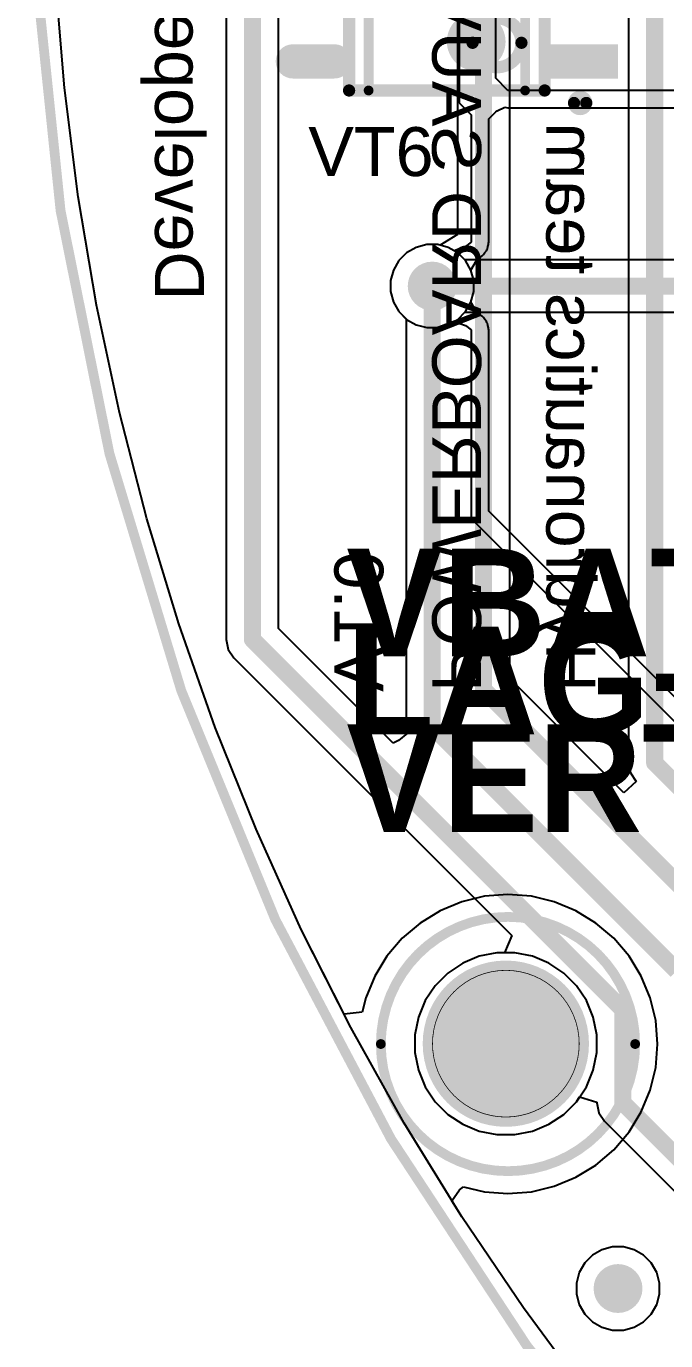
# Model space of a CAD drawing. Header units: inches. Extents: x 0 to 106, y 0 to 106.
# Drawn here: x -0.1 to 12.97, y 21.93 to 48.81 of the extents above; entities that cross this region are included whole.
import ezdxf

# ---------------------------------------------------------------- set-up
doc = ezdxf.new("R2010")
doc.units = ezdxf.units.IN
for name, color, linetype in [('Board Shape', 56, 'Continuous'), ('Bottom Layer', 5, 'Continuous'), ('Bottom Overlay', 54, 'Continuous'), ('Bottom Solder', 6, 'Continuous'), ('Layer 1', 16, 'Continuous'), ('Layer 2', 76, 'Continuous'), ('Mechanical 12', 56, 'Continuous'), ('Mechanical 13', 56, 'Continuous'), ('Pad Holes', 156, 'Continuous'), ('Top Layer', 1, 'Continuous'), ('Top Overlay', 2, 'Continuous'), ('Top Paste', 8, 'Continuous'), ('Top Solder', 216, 'Continuous'), ('Via Holes', 16, 'Continuous')]:
    doc.layers.add(name, color=color, linetype=linetype)
doc.styles.add('Arial', font='', dxfattribs={"height": 0.2})
doc.styles.add('Century Gothic_Bold', font='', dxfattribs={"height": 0.2})
doc.styles.get('Arial').set_extended_font_data('Arial')
doc.styles.get('Century Gothic_Bold').set_extended_font_data('Century Gothic', bold=True)

# ---------------------------------------------------------------- blocks, each defined once
blk = doc.blocks.new('SOIC_8_208')
at = {"layer": 'Top Layer'}
blk.add_hatch(color=1, dxfattribs=at).paths.add_polyline_path([(-3.45, 1.605), (-3.45, 2.205), (-2, 2.205), (-2, 1.605)])
h = blk.add_hatch(color=1, dxfattribs=at)
edge = h.paths.add_edge_path()
edge.add_arc((3.15, 1.905), 0.3, 270, 450)
edge.add_line((3.15, 2.205), (2.3, 2.205))
edge.add_arc((2.3, 1.905), 0.3, 90, 270)
edge.add_line((2.3, 1.605), (3.15, 1.605))
h = blk.add_hatch(color=1, dxfattribs=at)
edge = h.paths.add_edge_path()
edge.add_arc((-2.3, 0.635), 0.3, 270, 450)
edge.add_line((-2.3, 0.935), (-3.15, 0.935))
edge.add_arc((-3.15, 0.635), 0.3, 90, 270)
edge.add_line((-3.15, 0.335), (-2.3, 0.335))
h = blk.add_hatch(color=1, dxfattribs=at)
edge = h.paths.add_edge_path()
edge.add_arc((3.15, 0.635), 0.3, 270, 450)
edge.add_line((3.15, 0.935), (2.3, 0.935))
edge.add_arc((2.3, 0.635), 0.3, 90, 270)
edge.add_line((2.3, 0.335), (3.15, 0.335))
h = blk.add_hatch(color=1, dxfattribs=at)
edge = h.paths.add_edge_path()
edge.add_arc((-2.3, -0.635), 0.3, 270, 450)
edge.add_line((-2.3, -0.335), (-3.15, -0.335))
edge.add_arc((-3.15, -0.635), 0.3, 90, 270)
edge.add_line((-3.15, -0.935), (-2.3, -0.935))
h = blk.add_hatch(color=1, dxfattribs=at)
edge = h.paths.add_edge_path()
edge.add_arc((3.15, -0.635), 0.3, 270, 450)
edge.add_line((3.15, -0.335), (2.3, -0.335))
edge.add_arc((2.3, -0.635), 0.3, 90, 270)
edge.add_line((2.3, -0.935), (3.15, -0.935))
h = blk.add_hatch(color=1, dxfattribs=at)
edge = h.paths.add_edge_path()
edge.add_arc((-2.3, -1.905), 0.3, 270, 450)
edge.add_line((-2.3, -1.605), (-3.15, -1.605))
edge.add_arc((-3.15, -1.905), 0.3, 90, 270)
edge.add_line((-3.15, -2.205), (-2.3, -2.205))
h = blk.add_hatch(color=1, dxfattribs=at)
edge = h.paths.add_edge_path()
edge.add_arc((3.15, -1.905), 0.3, 270, 450)
edge.add_line((3.15, -1.605), (2.3, -1.605))
edge.add_arc((2.3, -1.905), 0.3, 90, 270)
edge.add_line((2.3, -2.205), (3.15, -2.205))
at = {"layer": 'Top Paste'}
blk.add_hatch(color=8, dxfattribs=at).paths.add_polyline_path([(-3.45, 1.605), (-3.45, 2.205), (-2, 2.205), (-2, 1.605)])
h = blk.add_hatch(color=8, dxfattribs=at)
edge = h.paths.add_edge_path()
edge.add_arc((3.15, 1.905), 0.3, 270, 450)
edge.add_line((3.15, 2.205), (2.3, 2.205))
edge.add_arc((2.3, 1.905), 0.3, 90, 270)
edge.add_line((2.3, 1.605), (3.15, 1.605))
h = blk.add_hatch(color=8, dxfattribs=at)
edge = h.paths.add_edge_path()
edge.add_arc((-2.3, 0.635), 0.3, 270, 450)
edge.add_line((-2.3, 0.935), (-3.15, 0.935))
edge.add_arc((-3.15, 0.635), 0.3, 90, 270)
edge.add_line((-3.15, 0.335), (-2.3, 0.335))
h = blk.add_hatch(color=8, dxfattribs=at)
edge = h.paths.add_edge_path()
edge.add_arc((3.15, 0.635), 0.3, 270, 450)
edge.add_line((3.15, 0.935), (2.3, 0.935))
edge.add_arc((2.3, 0.635), 0.3, 90, 270)
edge.add_line((2.3, 0.335), (3.15, 0.335))
h = blk.add_hatch(color=8, dxfattribs=at)
edge = h.paths.add_edge_path()
edge.add_arc((-2.3, -0.635), 0.3, 270, 450)
edge.add_line((-2.3, -0.335), (-3.15, -0.335))
edge.add_arc((-3.15, -0.635), 0.3, 90, 270)
edge.add_line((-3.15, -0.935), (-2.3, -0.935))
h = blk.add_hatch(color=8, dxfattribs=at)
edge = h.paths.add_edge_path()
edge.add_arc((3.15, -0.635), 0.3, 270, 450)
edge.add_line((3.15, -0.335), (2.3, -0.335))
edge.add_arc((2.3, -0.635), 0.3, 90, 270)
edge.add_line((2.3, -0.935), (3.15, -0.935))
h = blk.add_hatch(color=8, dxfattribs=at)
edge = h.paths.add_edge_path()
edge.add_arc((-2.3, -1.905), 0.3, 270, 450)
edge.add_line((-2.3, -1.605), (-3.15, -1.605))
edge.add_arc((-3.15, -1.905), 0.3, 90, 270)
edge.add_line((-3.15, -2.205), (-2.3, -2.205))
h = blk.add_hatch(color=8, dxfattribs=at)
edge = h.paths.add_edge_path()
edge.add_arc((3.15, -1.905), 0.3, 270, 450)
edge.add_line((3.15, -1.605), (2.3, -1.605))
edge.add_arc((2.3, -1.905), 0.3, 90, 270)
edge.add_line((2.3, -2.205), (3.15, -2.205))
at = {"layer": 'Top Solder'}
blk.add_hatch(color=216, dxfattribs=at).paths.add_polyline_path([(-3.5, 1.555), (-3.5, 2.255), (-1.95, 2.255), (-1.95, 1.555)])
h = blk.add_hatch(color=216, dxfattribs=at)
edge = h.paths.add_edge_path()
edge.add_arc((3.15, 1.905), 0.35, 270, 450)
edge.add_line((3.15, 2.255), (2.3, 2.255))
edge.add_arc((2.3, 1.905), 0.35, 90, 270)
edge.add_line((2.3, 1.555), (3.15, 1.555))
h = blk.add_hatch(color=216, dxfattribs=at)
edge = h.paths.add_edge_path()
edge.add_arc((-2.3, 0.635), 0.35, 270, 450)
edge.add_line((-2.3, 0.985), (-3.15, 0.985))
edge.add_arc((-3.15, 0.635), 0.35, 90, 270)
edge.add_line((-3.15, 0.285), (-2.3, 0.285))
h = blk.add_hatch(color=216, dxfattribs=at)
edge = h.paths.add_edge_path()
edge.add_arc((3.15, 0.635), 0.35, 270, 450)
edge.add_line((3.15, 0.985), (2.3, 0.985))
edge.add_arc((2.3, 0.635), 0.35, 90, 270)
edge.add_line((2.3, 0.285), (3.15, 0.285))
h = blk.add_hatch(color=216, dxfattribs=at)
edge = h.paths.add_edge_path()
edge.add_arc((-2.3, -0.635), 0.35, 270, 450)
edge.add_line((-2.3, -0.285), (-3.15, -0.285))
edge.add_arc((-3.15, -0.635), 0.35, 90, 270)
edge.add_line((-3.15, -0.985), (-2.3, -0.985))
h = blk.add_hatch(color=216, dxfattribs=at)
edge = h.paths.add_edge_path()
edge.add_arc((3.15, -0.635), 0.35, 270, 450)
edge.add_line((3.15, -0.285), (2.3, -0.285))
edge.add_arc((2.3, -0.635), 0.35, 90, 270)
edge.add_line((2.3, -0.985), (3.15, -0.985))
h = blk.add_hatch(color=216, dxfattribs=at)
edge = h.paths.add_edge_path()
edge.add_arc((-2.3, -1.905), 0.35, 270, 450)
edge.add_line((-2.3, -1.555), (-3.15, -1.555))
edge.add_arc((-3.15, -1.905), 0.35, 90, 270)
edge.add_line((-3.15, -2.255), (-2.3, -2.255))
h = blk.add_hatch(color=216, dxfattribs=at)
edge = h.paths.add_edge_path()
edge.add_arc((3.15, -1.905), 0.35, 270, 450)
edge.add_line((3.15, -1.555), (2.3, -1.555))
edge.add_arc((2.3, -1.905), 0.35, 90, 270)
edge.add_line((2.3, -2.255), (3.15, -2.255))
at = {"layer": 'Mechanical 13'}
for points in [[(-2, 2.5, 0.25, 0.25, 0), (-2, -2.5, 0.25, 0.25, 0)], [(2, 2.5, 0.25, 0.25, 0), (-2, 2.5, 0.25, 0.25, 0)], [(2, 2.5, 0.25, 0.25, 0), (2, -2.5, 0.25, 0.25, 0)], [(2, -2.5, 0.25, 0.25, 0), (-2, -2.5, 0.25, 0.25, 0)]]:
    blk.add_lwpolyline(points, format="xyseb", dxfattribs=at)
for points in [[(-2.063, 2.5, 0.125, 0.125, 1), (-1.938, 2.5, 0.125, 0.125, 1)], [(-2.063, 2.5, 0.125, 0.125, 1), (-1.938, 2.5, 0.125, 0.125, 1)], [(1.937, 2.5, 0.125, 0.125, 1), (2.062, 2.5, 0.125, 0.125, 1)], [(1.937, 2.5, 0.125, 0.125, 1), (2.062, 2.5, 0.125, 0.125, 1)], [(-0.525, 1.525, 0.25, 0.25, 1), (-1.525, 1.525, 0.25, 0.25, 1)], [(-1.587, 1.525, 0.125, 0.125, 1), (-1.463, 1.525, 0.125, 0.125, 1)], [(-0.588, 1.525, 0.125, 0.125, 1), (-0.463, 1.525, 0.125, 0.125, 1)], [(-2.063, -2.5, 0.125, 0.125, 1), (-1.938, -2.5, 0.125, 0.125, 1)], [(-2.063, -2.5, 0.125, 0.125, 1), (-1.938, -2.5, 0.125, 0.125, 1)], [(1.937, -2.5, 0.125, 0.125, 1), (2.062, -2.5, 0.125, 0.125, 1)], [(1.937, -2.5, 0.125, 0.125, 1), (2.062, -2.5, 0.125, 0.125, 1)]]:
    blk.add_lwpolyline(points, format="xyseb", close=True, dxfattribs=at)
at = {"layer": 'Top Overlay'}
for points in [[(-2.6, 2.755, 0.25, 0.25, 1), (-2.85, 2.755, 0.25, 0.25, 1)], [(-2.913, 2.755, 0.125, 0.125, 1), (-2.788, 2.755, 0.125, 0.125, 1)], [(-2.662, 2.755, 0.125, 0.125, 1), (-2.538, 2.755, 0.125, 0.125, 1)], [(-1.65, 2.5, 0.1, 0.1, 1), (-1.55, 2.5, 0.1, 0.1, 1)], [(-1.65, 2.5, 0.1, 0.1, 1), (-1.55, 2.5, 0.1, 0.1, 1)], [(1.55, 2.5, 0.1, 0.1, 1), (1.65, 2.5, 0.1, 0.1, 1)], [(1.55, 2.5, 0.1, 0.1, 1), (1.65, 2.5, 0.1, 0.1, 1)], [(-0.3, 1.5, 0.6, 0.6, 1), (-0.9, 1.5, 0.6, 0.6, 1)], [(-1.05, 1.5, 0.3, 0.3, 1), (-0.75, 1.5, 0.3, 0.3, 1)], [(-0.45, 1.5, 0.3, 0.3, 1), (-0.15, 1.5, 0.3, 0.3, 1)], [(-1.65, -2.5, 0.1, 0.1, 1), (-1.55, -2.5, 0.1, 0.1, 1)], [(-1.65, -2.5, 0.1, 0.1, 1), (-1.55, -2.5, 0.1, 0.1, 1)], [(1.55, -2.5, 0.1, 0.1, 1), (1.65, -2.5, 0.1, 0.1, 1)], [(1.55, -2.5, 0.1, 0.1, 1), (1.65, -2.5, 0.1, 0.1, 1)]]:
    blk.add_lwpolyline(points, format="xyseb", close=True, dxfattribs=at)
for points in [[(1.6, 2.5, 0.2, 0.2, 0), (-1.6, 2.5, 0.2, 0.2, 0)], [(-1.6, 2.5, 0.2, 0.2, 0), (-1.6, -2.5, 0.2, 0.2, 0)], [(1.6, 2.5, 0.2, 0.2, 0), (1.6, -2.5, 0.2, 0.2, 0)], [(1.6, -2.5, 0.2, 0.2, 0), (-1.6, -2.5, 0.2, 0.2, 0)]]:
    blk.add_lwpolyline(points, format="xyseb", dxfattribs=at)

msp = doc.modelspace()

# ---------------------------------------------------------------- hatches: boundary and pattern name
at = {"layer": 'Bottom Layer'}
h = msp.add_hatch(color=5, dxfattribs=at)
edge = h.paths.add_edge_path()
edge.add_arc((8.2, 43.5), 0.5, 0, 360)
h = msp.add_hatch(color=5, dxfattribs=at)
edge = h.paths.add_edge_path()
edge.add_arc((12, 23), 0.5, 0, 360)
at = {"layer": 'Bottom Solder'}
h = msp.add_hatch(color=6, dxfattribs=at)
edge = h.paths.add_edge_path()
edge.add_arc((9.706, 28.007), 1.7, 0, 360)
at = {"layer": 'Layer 1'}
h = msp.add_hatch(color=16, dxfattribs=at)
edge = h.paths.add_edge_path()
edge.add_arc((8.2, 43.5), 0.5, 0, 360)
h = msp.add_hatch(color=16, dxfattribs=at)
edge = h.paths.add_edge_path()
edge.add_arc((12, 23), 0.5, 0, 360)
at = {"layer": 'Layer 2'}
h = msp.add_hatch(color=76, dxfattribs=at)
edge = h.paths.add_edge_path()
edge.add_arc((8.2, 43.5), 0.5, 0, 360)
h = msp.add_hatch(color=76, dxfattribs=at)
edge = h.paths.add_edge_path()
edge.add_arc((12, 23), 0.5, 0, 360)
at = {"layer": 'Pad Holes'}
h = msp.add_hatch(color=7, dxfattribs=at)
edge = h.paths.add_edge_path()
edge.add_arc((9.706, 28.007), 1.6, 0, 360)
at = {"layer": 'Top Layer'}
h = msp.add_hatch(color=1, dxfattribs=at)
edge = h.paths.add_edge_path()
edge.add_arc((8.2, 43.5), 0.5, 0, 360)
h = msp.add_hatch(color=1, dxfattribs=at)
edge = h.paths.add_edge_path()
edge.add_arc((12, 23), 0.5, 0, 360)
at = {"layer": 'Top Solder'}
h = msp.add_hatch(color=216, dxfattribs=at)
edge = h.paths.add_edge_path()
edge.add_arc((9.706, 28.007), 1.7, 0, 360)
at = {"layer": 'Via Holes'}
h = msp.add_hatch(color=7, dxfattribs=at)
edge = h.paths.add_edge_path()
edge.add_arc((8.2, 43.5), 0.25, 0, 360)
h = msp.add_hatch(color=7, dxfattribs=at)
edge = h.paths.add_edge_path()
edge.add_arc((12, 23), 0.25, 0, 360)

# ---------------------------------------------------------------- linework, layer by layer
at = {"layer": 'Board Shape'}
msp.add_lwpolyline([(29.284, 5.602, 0.2, 0.2, -0.680615), (37.984, 103.828, 0.2, 0.2, 0)], format="xyseb", dxfattribs=at)
at = {"layer": 'Bottom Layer'}
for p, q in [((0.679, 47.552), (0.494, 49.79)), ((0.959, 45.325), (0.679, 47.552)), ((1.334, 43.111), (0.959, 45.325)), ((7.678, 44.18), (7.52, 44.022)), ((7.872, 44.292), (7.678, 44.18)), ((8.088, 44.35), (7.872, 44.292)), ((8.312, 44.35), (8.088, 44.35)), ((8.528, 44.292), (8.312, 44.35)), ((8.722, 44.18), (8.528, 44.292)), ((8.867, 44.035), (8.722, 44.18)), ((7.408, 43.828), (7.35, 43.612)), ((7.52, 44.022), (7.408, 43.828)), ((14.15, 44.035), (8.867, 44.035)), ((7.35, 43.612), (7.35, 43.388)), ((7.35, 43.388), (7.408, 43.172)), ((1.803, 40.915), (1.334, 43.111)), ((7.408, 43.172), (7.52, 42.978)), ((7.52, 42.978), (7.678, 42.82)), ((7.678, 42.82), (7.872, 42.708)), ((8.528, 42.708), (8.722, 42.82)), ((8.722, 42.82), (8.867, 42.965)), ((8.867, 42.965), (14.15, 42.965)), ((7.872, 42.708), (8.088, 42.65)), ((8.088, 42.65), (8.312, 42.65)), ((8.312, 42.65), (8.528, 42.708)), ((2.365, 38.741), (1.803, 40.915)), ((3.02, 36.594), (2.365, 38.741)), ((3.765, 34.476), (3.02, 36.594)), ((4.601, 32.392), (3.765, 34.476)), ((5.524, 30.345), (4.601, 32.392)), ((9.271, 31.022), (8.805, 30.91)), ((9.75, 31.059), (9.271, 31.022)), ((10.229, 31.022), (9.75, 31.059)), ((10.695, 30.91), (10.229, 31.022)), ((8.361, 30.726), (7.952, 30.475)), ((8.805, 30.91), (8.361, 30.726)), ((11.139, 30.726), (10.695, 30.91)), ((11.548, 30.475), (11.139, 30.726)), ((7.952, 30.475), (7.587, 30.163)), ((11.913, 30.163), (11.548, 30.475)), ((6.399, 28.608), (5.524, 30.345)), ((7.587, 30.163), (7.275, 29.798)), ((12.225, 29.798), (11.913, 30.163)), ((7.275, 29.798), (7.024, 29.389)), ((12.476, 29.389), (12.225, 29.798)), ((7.024, 29.389), (6.84, 28.945)), ((12.66, 28.945), (12.476, 29.389)), ((6.84, 28.945), (6.77, 28.651)), ((12.772, 28.479), (12.66, 28.945)), ((6.77, 28.651), (6.399, 28.608)), ((12.809, 28), (12.772, 28.479)), ((12.772, 27.521), (12.809, 28)), ((12.66, 27.055), (12.772, 27.521)), ((12.476, 26.611), (12.66, 27.055)), ((12.225, 26.202), (12.476, 26.611)), ((11.913, 25.837), (12.225, 26.202)), ((11.548, 25.525), (11.913, 25.837)), ((10.695, 25.09), (11.139, 25.274)), ((11.139, 25.274), (11.548, 25.525)), ((8.605, 24.794), (8.757, 25.02)), ((8.757, 25.02), (8.839, 25.082)), ((8.839, 25.082), (9.271, 24.978)), ((10.229, 24.978), (10.695, 25.09)), ((8.806, 24.468), (8.605, 24.794)), ((9.271, 24.978), (9.75, 24.941)), ((9.75, 24.941), (10.229, 24.978)), ((10.064, 22.608), (8.806, 24.468)), ((11.4, 20.803), (10.064, 22.608))]:
    msp.add_line(p, q, dxfattribs=at)
msp.add_lwpolyline([(8.2, 43.5, 0.35, 0.35, 0), (15, 43.5, 0.35, 0.35, 0)], format="xyseb", dxfattribs=at)
for points in [[(8.112, 43.5, 0.175, 0.175, 1), (8.287, 43.5, 0.175, 0.175, 1)], [(12.35, 28, 0.2, 0.2, 1), (7.15, 28, 0.2, 0.2, 1)], [(7.1, 28, 0.1, 0.1, 1), (7.2, 28, 0.1, 0.1, 1)], [(12.3, 28, 0.1, 0.1, 1), (12.4, 28, 0.1, 0.1, 1)]]:
    msp.add_lwpolyline(points, format="xyseb", close=True, dxfattribs=at)
at = {"layer": 'Layer 1'}
for p, q in [((8.715, 68.5), (8.715, 44.556)), ((9.785, 35.472), (9.785, 68.278)), ((5.06, 36.497), (5.06, 57.158)), ((12.215, 55.724), (12.215, 33.75)), ((3.99, 51.424), (3.99, 36.275)), ((0.679, 47.552), (0.494, 49.79)), ((0.959, 45.325), (0.679, 47.552)), ((1.334, 43.111), (0.959, 45.325)), ((8.715, 44.556), (8.365, 44.336)), ((7.678, 44.18), (7.52, 44.022)), ((7.872, 44.292), (7.678, 44.18)), ((8.088, 44.35), (7.872, 44.292)), ((8.312, 44.35), (8.088, 44.35)), ((8.365, 44.336), (8.312, 44.35)), ((7.408, 43.828), (7.35, 43.612)), ((7.52, 44.022), (7.408, 43.828)), ((7.35, 43.612), (7.35, 43.388)), ((7.35, 43.388), (7.408, 43.172)), ((1.803, 40.915), (1.334, 43.111)), ((7.408, 43.172), (7.52, 42.978)), ((7.52, 42.978), (7.665, 42.833)), ((7.665, 42.833), (7.665, 34.5)), ((2.365, 38.741), (1.803, 40.915)), ((3.02, 36.594), (2.365, 38.741)), ((3.765, 34.476), (3.02, 36.594)), ((7.404, 34.153), (5.06, 36.497)), ((3.99, 36.275), (4.03, 36.07)), ((4.03, 36.07), (4.146, 35.897)), ((4.146, 35.897), (9.826, 30.217)), ((12.118, 33.139), (9.785, 35.472)), ((4.601, 32.392), (3.765, 34.476)), ((7.665, 34.5), (7.693, 34.359)), ((7.513, 34.204), (7.404, 34.153)), ((7.693, 34.359), (7.513, 34.204)), ((12.215, 33.75), (12.255, 33.545)), ((12.371, 33.372), (12.118, 33.139)), ((12.255, 33.545), (12.371, 33.372)), ((5.524, 30.345), (4.601, 32.392)), ((6.534, 28.34), (5.524, 30.345)), ((9.826, 30.217), (9.681, 29.867)), ((9.523, 29.867), (9.163, 29.796)), ((9.681, 29.867), (9.523, 29.867)), ((8.825, 29.655), (8.52, 29.452)), ((9.163, 29.796), (8.825, 29.655)), ((8.52, 29.452), (8.261, 29.193)), ((8.261, 29.193), (8.058, 28.888)), ((8.058, 28.888), (7.917, 28.55)), ((7.917, 28.55), (7.846, 28.19)), ((7.629, 26.38), (6.534, 28.34)), ((7.846, 28.19), (7.846, 27.824)), ((7.846, 27.824), (7.917, 27.464)), ((7.917, 27.464), (8.058, 27.126)), ((8.058, 27.126), (8.261, 26.821)), ((11.151, 26.821), (11.215, 26.917)), ((11.215, 26.917), (11.565, 26.811)), ((8.261, 26.821), (8.52, 26.562)), ((10.892, 26.562), (11.151, 26.821)), ((11.565, 26.811), (11.565, 26.8)), ((11.565, 26.8), (11.605, 26.595)), ((8.806, 24.468), (7.629, 26.38)), ((8.52, 26.562), (8.825, 26.359)), ((8.825, 26.359), (9.163, 26.218)), ((10.249, 26.218), (10.587, 26.359)), ((10.587, 26.359), (10.892, 26.562)), ((11.605, 26.595), (11.722, 26.421)), ((11.722, 26.421), (26.021, 12.121)), ((9.163, 26.218), (9.523, 26.147)), ((9.523, 26.147), (9.889, 26.147)), ((9.889, 26.147), (10.249, 26.218)), ((10.064, 22.608), (8.806, 24.468)), ((11.4, 20.803), (10.064, 22.608))]:
    msp.add_line(p, q, dxfattribs=at)
for points in [[(12.75, 33.75, 0.35, 0.35, 0), (12.75, 70, 0.35, 0.35, 0)], [(9.25, 35.25, 0.35, 0.35, 0), (9.25, 68.5, 0.35, 0.35, 0)], [(4.525, 36.275, 0.35, 0.35, 0), (4.525, 57.825, 0.35, 0.35, 0)], [(8.2, 34.5, 0.35, 0.35, 0), (8.2, 43.5, 0.35, 0.35, 0)], [(4.525, 36.275, 0.35, 0.35, 0), (12.1, 28.7, 0.35, 0.35, 0)], [(9.25, 35.25, 0.35, 0.35, 0), (15.5, 29, 0.35, 0.35, 0)], [(8.2, 34.5, 0.35, 0.35, 0), (13.2, 29.5, 0.35, 0.35, 0)], [(12.75, 33.75, 0.35, 0.35, 0), (16.25, 30.25, 0.35, 0.35, 0)], [(12.1, 26.8, 0.35, 0.35, 0), (12.1, 28.7, 0.35, 0.35, 0)], [(12.1, 26.8, 0.35, 0.35, 0), (26.4, 12.5, 0.35, 0.35, 0)]]:
    msp.add_lwpolyline(points, format="xyseb", dxfattribs=at)
for points in [[(8.112, 43.5, 0.175, 0.175, 1), (8.287, 43.5, 0.175, 0.175, 1)], [(4.437, 36.275, 0.175, 0.175, 1), (4.613, 36.275, 0.175, 0.175, 1)], [(4.437, 36.275, 0.175, 0.175, 1), (4.613, 36.275, 0.175, 0.175, 1)], [(9.162, 35.25, 0.175, 0.175, 1), (9.337, 35.25, 0.175, 0.175, 1)], [(9.162, 35.25, 0.175, 0.175, 1), (9.337, 35.25, 0.175, 0.175, 1)], [(8.112, 34.5, 0.175, 0.175, 1), (8.287, 34.5, 0.175, 0.175, 1)], [(8.112, 34.5, 0.175, 0.175, 1), (8.287, 34.5, 0.175, 0.175, 1)], [(12.662, 33.75, 0.175, 0.175, 1), (12.838, 33.75, 0.175, 0.175, 1)], [(12.662, 33.75, 0.175, 0.175, 1), (12.838, 33.75, 0.175, 0.175, 1)], [(12.013, 28.7, 0.175, 0.175, 1), (12.188, 28.7, 0.175, 0.175, 1)], [(12.013, 28.7, 0.175, 0.175, 1), (12.188, 28.7, 0.175, 0.175, 1)], [(12.013, 26.8, 0.175, 0.175, 1), (12.188, 26.8, 0.175, 0.175, 1)], [(12.013, 26.8, 0.175, 0.175, 1), (12.188, 26.8, 0.175, 0.175, 1)]]:
    msp.add_lwpolyline(points, format="xyseb", close=True, dxfattribs=at)
at = {"layer": 'Layer 2'}
for p, q in [((0.679, 47.552), (0.494, 49.79)), ((0.959, 45.325), (0.679, 47.552)), ((1.334, 43.111), (0.959, 45.325)), ((7.678, 44.18), (7.52, 44.022)), ((7.872, 44.292), (7.678, 44.18)), ((8.088, 44.35), (7.872, 44.292)), ((8.312, 44.35), (8.088, 44.35)), ((8.528, 44.292), (8.312, 44.35)), ((8.722, 44.18), (8.528, 44.292)), ((8.88, 44.022), (8.722, 44.18)), ((7.408, 43.828), (7.35, 43.612)), ((7.52, 44.022), (7.408, 43.828)), ((8.992, 43.828), (8.88, 44.022)), ((9.05, 43.612), (8.992, 43.828)), ((7.35, 43.612), (7.35, 43.388)), ((9.05, 43.388), (9.05, 43.612)), ((7.35, 43.388), (7.408, 43.172)), ((8.992, 43.172), (9.05, 43.388)), ((1.803, 40.915), (1.334, 43.111)), ((7.408, 43.172), (7.52, 42.978)), ((8.88, 42.978), (8.992, 43.172)), ((7.52, 42.978), (7.678, 42.82)), ((7.678, 42.82), (7.872, 42.708)), ((8.528, 42.708), (8.722, 42.82)), ((8.722, 42.82), (8.88, 42.978)), ((7.872, 42.708), (8.088, 42.65)), ((8.088, 42.65), (8.312, 42.65)), ((8.312, 42.65), (8.528, 42.708)), ((2.365, 38.741), (1.803, 40.915)), ((3.02, 36.594), (2.365, 38.741)), ((3.765, 34.476), (3.02, 36.594)), ((4.601, 32.392), (3.765, 34.476)), ((5.524, 30.345), (4.601, 32.392)), ((6.534, 28.34), (5.524, 30.345)), ((9.523, 29.867), (9.163, 29.796)), ((9.889, 29.867), (9.523, 29.867)), ((10.249, 29.796), (9.889, 29.867)), ((8.825, 29.655), (8.52, 29.452)), ((9.163, 29.796), (8.825, 29.655)), ((10.587, 29.655), (10.249, 29.796)), ((10.892, 29.452), (10.587, 29.655)), ((8.52, 29.452), (8.261, 29.193)), ((11.151, 29.193), (10.892, 29.452)), ((8.261, 29.193), (8.058, 28.888)), ((11.354, 28.888), (11.151, 29.193)), ((8.058, 28.888), (7.917, 28.55)), ((11.495, 28.55), (11.354, 28.888)), ((7.917, 28.55), (7.846, 28.19)), ((11.566, 28.19), (11.495, 28.55)), ((7.629, 26.38), (6.534, 28.34)), ((7.846, 28.19), (7.846, 27.824)), ((11.566, 27.824), (11.566, 28.19)), ((7.846, 27.824), (7.917, 27.464)), ((11.495, 27.464), (11.566, 27.824)), ((7.917, 27.464), (8.058, 27.126)), ((11.354, 27.126), (11.495, 27.464)), ((8.058, 27.126), (8.261, 26.821)), ((11.151, 26.821), (11.354, 27.126)), ((8.261, 26.821), (8.52, 26.562)), ((10.892, 26.562), (11.151, 26.821)), ((8.806, 24.468), (7.629, 26.38)), ((8.52, 26.562), (8.825, 26.359)), ((8.825, 26.359), (9.163, 26.218)), ((10.249, 26.218), (10.587, 26.359)), ((10.587, 26.359), (10.892, 26.562)), ((9.163, 26.218), (9.523, 26.147)), ((9.523, 26.147), (9.889, 26.147)), ((9.889, 26.147), (10.249, 26.218)), ((10.064, 22.608), (8.806, 24.468)), ((11.4, 20.803), (10.064, 22.608))]:
    msp.add_line(p, q, dxfattribs=at)
at = {"layer": 'Mechanical 12'}
for points in [[(11.206, 28.007, 0.015, 0.015, 1), (8.206, 28.007, 0.015, 0.015, 1)], [(8.202, 28.007, 0.0075, 0.0075, 1), (8.21, 28.007, 0.0075, 0.0075, 1)], [(11.202, 28.007, 0.0075, 0.0075, 1), (11.21, 28.007, 0.0075, 0.0075, 1)]]:
    msp.add_lwpolyline(points, format="xyseb", close=True, dxfattribs=at)
at = {"layer": 'Top Layer'}
for p, q in [((9.5, 47.75), (9.5, 51)), ((8.75, 50.5), (8.75, 47.25)), ((0.679, 47.552), (0.494, 49.79)), ((9.75, 47.5), (9.5, 47.75)), ((0.959, 45.325), (0.679, 47.552)), ((13.75, 47.5), (9.75, 47.5)), ((8.75, 47.25), (9, 47)), ((9.357, 46.921), (9.504, 47.064)), ((9.504, 47.064), (9.529, 47.083)), ((9.529, 47.083), (9.683, 47.157)), ((9.683, 47.157), (9.75, 47.143)), ((9.75, 47.143), (13.602, 47.143)), ((9, 47), (9, 44.397)), ((9.357, 44.397), (9.357, 46.921)), ((1.334, 43.111), (0.959, 45.325)), ((9, 44.397), (8.884, 44.307)), ((9.339, 44.308), (9.354, 44.353)), ((9.353, 44.375), (9.357, 44.397)), ((9.354, 44.353), (9.353, 44.375)), ((7.678, 44.18), (7.52, 44.022)), ((7.872, 44.292), (7.678, 44.18)), ((8.088, 44.35), (7.872, 44.292)), ((8.312, 44.35), (8.088, 44.35)), ((8.528, 44.292), (8.312, 44.35)), ((8.65, 44.222), (8.528, 44.292)), ((8.884, 44.307), (8.65, 44.222)), ((9.104, 44.026), (9.219, 44.116)), ((9.219, 44.116), (9.234, 44.132)), ((9.234, 44.132), (9.252, 44.145)), ((9.252, 44.145), (9.279, 44.185)), ((9.279, 44.185), (9.31, 44.221)), ((9.31, 44.221), (9.317, 44.242)), ((9.317, 44.242), (9.33, 44.26)), ((9.33, 44.26), (9.339, 44.308)), ((7.408, 43.828), (7.35, 43.612)), ((7.52, 44.022), (7.408, 43.828)), ((8.992, 43.828), (9.104, 44.026)), ((9.05, 43.612), (8.992, 43.828)), ((7.35, 43.612), (7.35, 43.388)), ((9.05, 43.388), (9.05, 43.612)), ((7.35, 43.388), (7.408, 43.172)), ((8.992, 43.172), (9.05, 43.388)), ((1.803, 40.915), (1.334, 43.111)), ((7.408, 43.172), (7.52, 42.978)), ((9.104, 42.974), (8.992, 43.172)), ((7.52, 42.978), (7.678, 42.82)), ((7.678, 42.82), (7.872, 42.708)), ((8.528, 42.708), (8.65, 42.778)), ((8.65, 42.778), (8.884, 42.693)), ((9.219, 42.884), (9.104, 42.974)), ((9.234, 42.868), (9.219, 42.884)), ((9.252, 42.855), (9.234, 42.868)), ((9.279, 42.815), (9.252, 42.855)), ((9.31, 42.779), (9.279, 42.815)), ((9.317, 42.758), (9.31, 42.779)), ((9.33, 42.74), (9.317, 42.758)), ((9.339, 42.692), (9.33, 42.74)), ((7.872, 42.708), (8.088, 42.65)), ((8.088, 42.65), (8.312, 42.65)), ((8.312, 42.65), (8.528, 42.708)), ((8.884, 42.693), (9, 42.603)), ((9, 42.603), (9, 38.75)), ((9.354, 42.647), (9.339, 42.692)), ((9.353, 42.625), (9.354, 42.647)), ((9.357, 42.603), (9.353, 42.625)), ((9.357, 38.898), (9.357, 42.603)), ((2.365, 38.741), (1.803, 40.915)), ((3.02, 36.594), (2.365, 38.741)), ((9, 38.75), (18.25, 29.5)), ((18.502, 29.752), (9.357, 38.898)), ((3.765, 34.476), (3.02, 36.594)), ((4.601, 32.392), (3.765, 34.476)), ((5.524, 30.345), (4.601, 32.392)), ((9.271, 31.022), (8.805, 30.91)), ((9.75, 31.059), (9.271, 31.022)), ((10.229, 31.022), (9.75, 31.059)), ((10.695, 30.91), (10.229, 31.022)), ((8.361, 30.726), (7.952, 30.475)), ((8.805, 30.91), (8.361, 30.726)), ((11.139, 30.726), (10.695, 30.91)), ((11.548, 30.475), (11.139, 30.726)), ((7.952, 30.475), (7.587, 30.163)), ((11.913, 30.163), (11.548, 30.475)), ((6.399, 28.608), (5.524, 30.345)), ((7.587, 30.163), (7.275, 29.798)), ((12.225, 29.798), (11.913, 30.163)), ((7.275, 29.798), (7.024, 29.389)), ((12.476, 29.389), (12.225, 29.798)), ((7.024, 29.389), (6.84, 28.945)), ((12.66, 28.945), (12.476, 29.389)), ((6.84, 28.945), (6.77, 28.651)), ((12.772, 28.479), (12.66, 28.945)), ((6.77, 28.651), (6.399, 28.608)), ((12.809, 28), (12.772, 28.479)), ((12.772, 27.521), (12.809, 28)), ((12.66, 27.055), (12.772, 27.521)), ((12.476, 26.611), (12.66, 27.055)), ((12.225, 26.202), (12.476, 26.611)), ((11.913, 25.837), (12.225, 26.202)), ((11.548, 25.525), (11.913, 25.837)), ((10.695, 25.09), (11.139, 25.274)), ((11.139, 25.274), (11.548, 25.525)), ((8.605, 24.794), (8.757, 25.02)), ((8.757, 25.02), (8.839, 25.082)), ((8.839, 25.082), (9.271, 24.978)), ((10.229, 24.978), (10.695, 25.09)), ((8.806, 24.468), (8.605, 24.794)), ((9.271, 24.978), (9.75, 24.941)), ((9.75, 24.941), (10.229, 24.978)), ((10.064, 22.608), (8.806, 24.468)), ((11.478, 23.68), (11.32, 23.522)), ((11.672, 23.792), (11.478, 23.68)), ((11.888, 23.85), (11.672, 23.792)), ((12.112, 23.85), (11.888, 23.85)), ((12.328, 23.792), (12.112, 23.85)), ((12.522, 23.68), (12.328, 23.792)), ((12.68, 23.522), (12.522, 23.68)), ((11.32, 23.522), (11.208, 23.328)), ((12.792, 23.328), (12.68, 23.522)), ((11.208, 23.328), (11.15, 23.112)), ((12.85, 23.112), (12.792, 23.328)), ((11.15, 23.112), (11.15, 22.888)), ((11.15, 22.888), (11.208, 22.672)), ((12.792, 22.672), (12.85, 22.888)), ((12.85, 22.888), (12.85, 23.112)), ((11.4, 20.803), (10.064, 22.608)), ((11.208, 22.672), (11.32, 22.478)), ((12.68, 22.478), (12.792, 22.672)), ((11.32, 22.478), (11.478, 22.32)), ((11.478, 22.32), (11.672, 22.208)), ((12.328, 22.208), (12.522, 22.32)), ((12.522, 22.32), (12.68, 22.478)), ((11.672, 22.208), (11.888, 22.15)), ((11.888, 22.15), (12.112, 22.15)), ((12.112, 22.15), (12.328, 22.208))]:
    msp.add_line(p, q, dxfattribs=at)
for points in [[(12.35, 28, 0.2, 0.2, 1), (7.15, 28, 0.2, 0.2, 1)], [(7.1, 28, 0.1, 0.1, 1), (7.2, 28, 0.1, 0.1, 1)], [(12.3, 28, 0.1, 0.1, 1), (12.4, 28, 0.1, 0.1, 1)]]:
    msp.add_lwpolyline(points, format="xyseb", close=True, dxfattribs=at)

# ---------------------------------------------------------------- block references
at = {"rotation": 180}
msp.add_blockref('SOIC_8_208', (8.5, 50), dxfattribs=at)

# ---------------------------------------------------------------- texts
at = {"layer": 'Bottom Overlay', "style": 'Arial', "text_generation_flag": 2}
for s, p in [('Developed by Gleb M.', (2.533, 43.2)), ('POWERBOARD SAUVC26', (8.2, 35.2)), ('Hydronautics team', (10.533, 35.2)), ('V1.0', (6.2, 35.2))]:
    msp.add_text(s, height=1, rotation=270, dxfattribs=at).set_placement(p)
at = {"layer": 'Top Overlay', "style": 'Arial'}
msp.add_text('VT6', height=1, dxfattribs=at).set_placement((5.667, 45.75))
at = {"layer": 'Top Overlay', "style": 'Century Gothic_Bold'}
for s, p in [('VBAT2', (6.443, 35.928)), ('LAG+', (6.443, 34.333)), ('VERT', (6.443, 32.338))]:
    msp.add_text(s, height=2.2, rotation=360, dxfattribs=at).set_placement(p)

doc.saveas('drawing.dxf')
